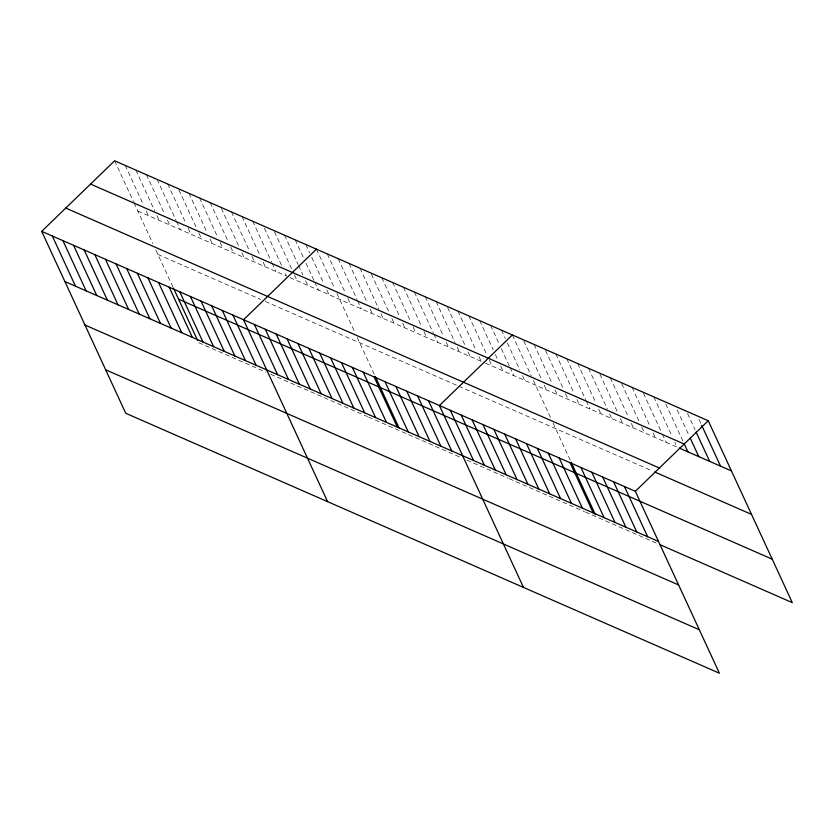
<?xml version="1.0" encoding="UTF-8"?>
<svg xmlns="http://www.w3.org/2000/svg" width="834" height="834" viewBox="0 0 834 834"><rect width="100%" height="100%" fill="white"/><g stroke="black" fill="none" stroke-linecap="round" stroke-linejoin="round"><path stroke-width="0.63" stroke-dasharray="4.17 3.13" d="M137.808 210.981L286.521 276.096L284.373 271.436M290.065 277.649L484.387 362.738M485.482 363.217L677.02 447.097L674.862 442.427M157.887 254.443L260.573 299.406M265.295 301.47L457.678 385.715M458.763 386.194L652.49 471.022M198.659 342.691L265.942 372.152M270.664 374.216L367.45 416.593M368.628 417.115L461.442 457.762M466.884 460.139L508.25 478.247M509.334 478.726L584.426 511.607M585.52 512.086L657.348 543.539M698.986 419.471L701.144 424.141M687.56 413.539L695.118 429.875M677.218 409.942L689.082 435.619M665.793 404.01L683.588 442.52M653.835 396.911L672.173 436.589M643.494 393.314L661.831 432.992M662.363 434.16L666.137 442.322M632.068 387.372L650.405 427.06M653.095 432.898L655.253 437.558M621.726 383.776L639.522 422.296M641.68 426.956L644.369 432.794M610.3 377.844L628.638 417.532M631.338 423.359L633.486 428.03M599.959 374.247L617.754 412.757M620.454 418.595L622.602 423.265M588.533 368.315L607.413 409.16M609.571 413.831L611.729 418.501M577.649 363.551L595.987 403.229M598.687 409.067L600.845 413.737M566.766 358.787L585.645 399.632M586.177 400.8L589.961 408.973M555.882 354.023L574.219 393.7M576.919 399.538L579.077 404.198M545.54 350.416L563.336 388.936M565.494 393.596L568.194 399.434M534.114 344.484L552.452 384.172M555.152 389.999L557.31 394.67M523.773 340.887L541.568 379.397M544.268 385.235L546.426 389.905M512.347 334.955L531.227 375.8M533.385 380.471L550.607 417.74M553.109 423.172L570.623 461.066M501.463 330.191L505.248 338.354M507.406 343.024L519.801 369.869M522.501 375.707L524.659 380.377M490.59 325.427L499.212 344.098M501.37 348.768L509.459 366.272M510.001 367.44L513.775 375.613M479.706 320.663L493.186 349.832M495.344 354.502L498.034 360.34M500.734 366.178L502.892 370.838M468.823 315.888L487.15 355.576M489.308 360.246L492.008 366.074M457.939 311.124L476.266 350.812M478.966 356.639L481.124 361.31M447.587 307.527L465.382 346.037M468.082 351.875L470.24 356.545M436.172 301.595L455.041 342.44M457.199 347.111L459.357 351.781M425.288 296.831L443.615 336.509M446.315 342.347L448.473 347.017M414.404 292.067L433.273 332.912M433.816 334.08L437.589 342.253M403.52 287.303L421.858 326.98M424.006 331.651L426.706 337.478M392.637 282.528L410.974 322.216M413.132 326.886L415.822 332.714M381.753 277.764L400.091 317.452M402.78 323.279L404.938 327.95M371.411 274.167L389.207 312.677M391.897 318.515L394.055 323.185M359.986 268.235L378.855 309.08M381.013 313.751L383.171 318.421M349.102 263.471L367.44 303.149M370.129 308.987L372.287 313.657M338.218 258.707L357.098 299.552M357.63 300.72L361.403 308.893M327.335 253.943L345.672 293.62M347.83 298.291L350.52 304.118M316.451 249.168L334.788 288.856M336.946 293.526L354.7 331.953M357.213 337.384L374.727 375.29M305.828 244.518L309.602 252.692M311.76 257.362L323.623 283.039M326.855 290.034L329.013 294.704M295.205 239.869L303.837 258.54M305.995 263.21L314.084 280.714M314.616 281.882L318.39 290.055M284.582 235.219L298.061 264.399M298.603 265.566L302.919 274.897M305.619 280.735L307.767 285.405M274.501 231.737L292.296 270.247M294.454 274.918L297.144 280.756M264.42 228.245L281.673 265.598M252.712 221.26L271.592 262.116M272.124 263.273L275.898 271.446M242.089 216.611L260.427 256.288M263.127 262.126L265.275 266.797M231.466 211.961L249.804 251.639M251.962 256.309L254.651 262.147M221.385 208.479L239.181 246.989M241.881 252.827L244.028 257.498M210.22 202.652L228.558 242.34M230.716 247.01L233.405 252.838M199.597 198.002L217.935 237.69M220.093 242.35L222.793 248.188M188.974 193.352L207.312 233.03M210.012 238.868L212.17 243.538M178.893 189.871L196.688 228.38M198.846 233.051L201.547 238.889M167.728 184.053L186.065 223.731M188.223 228.401L190.923 234.239M157.105 179.393L175.984 220.249M176.516 221.417L180.3 229.579M146.482 174.744L164.819 214.432M167.519 220.259L169.677 224.93M135.859 170.094L154.738 210.939M156.896 215.61L159.054 220.28M125.236 165.445L143.573 205.122M146.273 210.96L148.431 215.631M114.612 160.795L133.492 201.64M134.024 202.808L152.862 243.57M155.875 250.096L172.888 286.906"/><path stroke-width="1.25" d="M41.7 231.362L635.341 491.309L719.388 673.205L125.746 413.268L41.7 231.362L114.612 160.795L708.254 420.732L792.3 602.638L659.527 544.487M316.451 249.168L243.538 319.745L327.585 501.641M512.347 334.955L439.435 405.532L523.481 587.428M635.341 491.309L708.254 420.732M90.552 184.085L684.193 444.022M679.199 448.046L731.439 470.918M65.761 208.073L659.402 468.02M654.659 471.971L751.528 514.39M178.58 299.218L772.221 559.166M64.885 281.548L658.526 541.495M84.974 325.02L678.605 584.957M105.668 369.796L699.299 629.743M701.686 425.309L720.555 466.154M696.192 432.21L709.671 461.39M690.166 437.954L698.788 456.625M684.13 443.688L687.904 451.861M624.457 486.545L647.643 536.731M613.574 481.781L636.759 531.967M602.69 477.017L625.875 527.203M591.806 472.252L614.992 522.438M580.923 467.488L604.108 517.664M571.144 462.192L595.393 514.682M570.039 462.714L593.224 512.9M559.155 457.949L582.341 508.135M548.272 453.185L571.457 503.371M537.388 448.421L560.573 498.607M526.504 443.657L549.689 493.843M515.62 438.892L538.806 489.078M504.737 434.128L527.922 484.304M493.853 429.354L517.038 479.54M482.969 424.589L506.155 474.775M472.086 419.825L495.271 470.011M461.202 415.061L484.387 465.247M450.318 410.297L473.503 460.483M428.551 400.768L451.747 450.944M417.667 395.994L440.863 446.18M406.784 391.229L429.979 441.415M395.9 386.465L419.095 436.651M385.016 381.701L408.212 431.887M375.248 376.405L398.996 427.811M374.132 376.937L397.328 427.123M363.249 372.173L386.444 422.358M352.365 367.408L375.561 417.584M341.481 362.634L364.677 412.82M330.608 357.869L353.793 408.055M319.724 353.105L342.91 403.291M308.841 348.341L332.026 398.527M297.957 343.577L321.142 393.763M287.073 338.812L310.258 388.998M276.19 334.048L299.375 384.234M265.306 329.284L288.491 379.46M254.422 324.509L277.607 374.695M232.915 315.096L256.101 365.282M222.292 310.446L245.477 360.632M211.669 305.797L234.854 355.982M201.046 301.137L224.231 351.322M190.423 296.487L213.608 346.673M179.8 291.837L202.985 342.023M173.409 288.032L197.658 340.512M169.177 287.188L192.362 337.374M158.554 282.538L181.739 332.714M147.931 277.878L171.116 328.064M137.308 273.229L160.493 323.415M126.685 268.579L149.87 318.765M116.062 263.93L139.247 314.116M105.438 259.28L128.624 309.456M94.815 254.62L118.001 304.806M84.192 249.971L107.377 300.157M73.569 245.321L96.754 295.507M62.946 240.672L86.131 290.858M52.323 236.022L75.508 286.198"/></g></svg>
